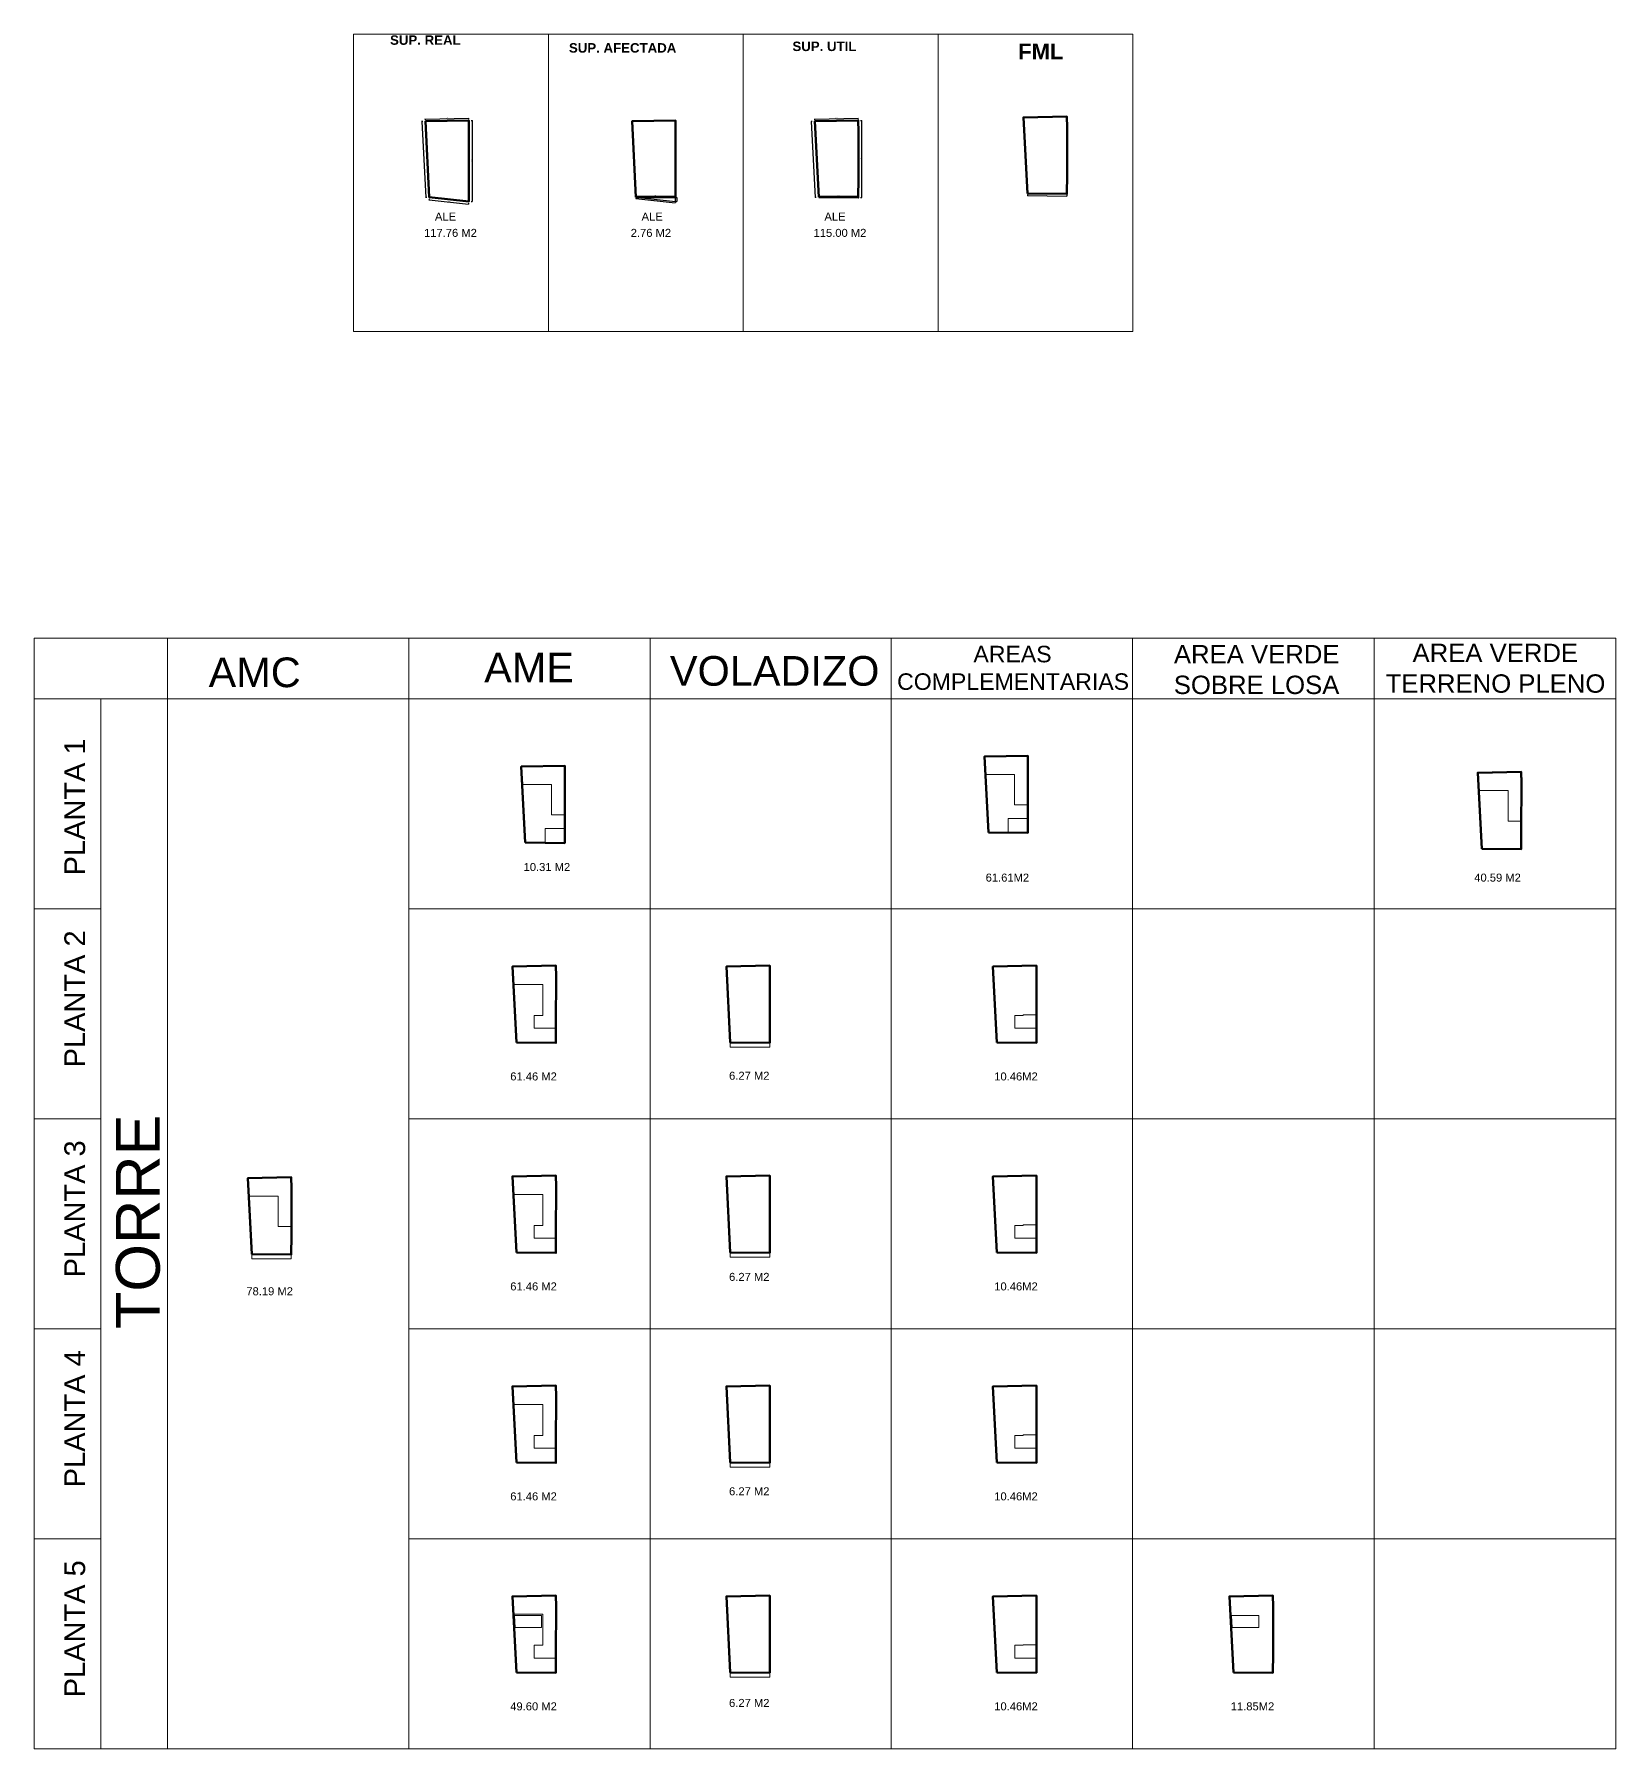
# Model space of a CAD drawing. Header units: millimetres. Extents: x 2128 to 7930, y 1150 to 3326.
# Drawn here: x 3390.1 to 3690.4, y 1612.7 to 1938.4 of the extents above; entities that cross this region are included whole.
import ezdxf

# ---------------------------------------------------------------- set-up
doc = ezdxf.new("R2010")
doc.units = ezdxf.units.MM
doc.header["$LTSCALE"] = 10
for name, color, linetype, lineweight in [('AMV', 90, 'Continuous', 0), ('cotas', 1, 'Continuous', 5), ('COTAS S', 30, 'Continuous', 0), ('lote', 5, 'Continuous', 50), ('TEXTO 0.20', 7, 'Continuous', 20)]:
    doc.layers.add(name, color=color, linetype=linetype, lineweight=lineweight)
doc.styles.add('ARIAL', font='arial.ttf', dxfattribs={"height": 0.2})
doc.styles.add('RomanS', font='swissck.ttf')
doc.styles.add('SWISNEGR', font='swisseb.ttf')
doc.dimstyles.new('DIM', dxfattribs={"dimtxt": 0.14, "dimasz": 0.095, "dimexe": 0.03, "dimexo": 0.1, "dimgap": 0.025, "dimtad": 1, "dimzin": 4, "dimdsep": 46, "dimtxsty": 'RomanS', "dimblk": 'ARCHTICK', "dimcen": 0.02, "dimclrd": 247, "dimclre": 157, "dimclrt": 3, "dimadec": 0, "dimazin": 0, "dimtfac": 1, "dimtix": 1, "dimtofl": 0, "dimtmove": 2, "dimatfit": 3, "dimfxl": 0.2, "dimfxlon": 1, "dimtolj": 1, "dimtzin": 0, "dimarcsym": 0})

# ---------------------------------------------------------------- blocks, each defined once
blk = doc.blocks.new('_ArchTick')
at = {"layer": 'cotas', "color": 0, "const_width": 0.15}
blk.add_lwpolyline([(-0.5, -0.5), (0.5, 0.5)], dxfattribs=at)
blk = doc.blocks.new('*D23')
at = {"color": 247, "lineweight": -2, "transparency": 16777216}
blk.add_line((3464.36, 1922.3), (3472.61, 1922.46), dxfattribs=at)
at = {"color": 157, "lineweight": -2, "transparency": 16777216}
for p, q in [((3464.37, 1922.1), (3464.36, 1922.33)), ((3472.62, 1922.26), (3472.61, 1922.49))]:
    blk.add_line(p, q, dxfattribs=at)
at = {"layer": 'Defpoints', "color": 0, "transparency": 16777216}
for p in [(3464.37, 1921.89), (3472.61, 1922.46), (3472.62, 1922.06)]:
    blk.add_point(p, dxfattribs=at)
at = {"color": 247, "lineweight": -2, "transparency": 16777216, "xscale": 0.095, "yscale": 0.095, "zscale": 0.095}
for p, rotation in [((3464.36, 1922.3), 181.1530956669546), ((3472.61, 1922.46), 1.153095666954636)]:
    blk.add_blockref('_ArchTick', p, dxfattribs=dict(at, rotation=rotation))
at = {"color": 3, "transparency": 16777216, "insert": (3468.49, 1922.48), "char_height": 0.14, "attachment_point": 5, "rotation": 1.1531, "style": 'RomanS'}
blk.add_mtext('\\A1;8.25', dxfattribs=at)
blk = doc.blocks.new('*D24')
at = {"color": 157, "lineweight": -2, "transparency": 16777216}
for p, q in [((3463.89, 1921.87), (3463.66, 1921.85)), ((3464.64, 1907.43), (3464.41, 1907.41))]:
    blk.add_line(p, q, dxfattribs=at)
at = {"color": 247, "lineweight": -2, "transparency": 16777216}
blk.add_line((3463.69, 1921.86), (3464.44, 1907.42), dxfattribs=at)
at = {"layer": 'Defpoints', "color": 0, "transparency": 16777216}
for p in [(3464.37, 1921.89), (3464.44, 1907.42), (3465.12, 1907.45)]:
    blk.add_point(p, dxfattribs=at)
at = {"color": 247, "lineweight": -2, "transparency": 16777216, "xscale": 0.095, "yscale": 0.095, "zscale": 0.095}
for p, rotation in [((3463.69, 1921.86), 92.96790500265257), ((3464.44, 1907.42), 272.9679050026526)]:
    blk.add_blockref('_ArchTick', p, dxfattribs=dict(at, rotation=rotation))
at = {"color": 3, "transparency": 16777216, "insert": (3464.16, 1914.64), "char_height": 0.14, "attachment_point": 5, "rotation": 272.9679, "style": 'RomanS'}
blk.add_mtext('\\A1;14.46', dxfattribs=at)
blk = doc.blocks.new('*D25')
at = {"color": 157, "lineweight": -2, "transparency": 16777216}
for p, q in [((3473.07, 1922.06), (3473.3, 1922.06)), ((3473.06, 1906.64), (3473.29, 1906.64))]:
    blk.add_line(p, q, dxfattribs=at)
at = {"color": 247, "lineweight": -2, "transparency": 16777216}
blk.add_line((3473.27, 1922.06), (3473.26, 1906.64), dxfattribs=at)
at = {"layer": 'Defpoints', "color": 0, "transparency": 16777216}
for p in [(3472.62, 1922.06), (3472.62, 1906.64), (3473.26, 1906.64)]:
    blk.add_point(p, dxfattribs=at)
at = {"color": 247, "lineweight": -2, "transparency": 16777216, "xscale": 0.095, "yscale": 0.095, "zscale": 0.095}
for p, rotation in [((3473.27, 1922.06), 89.980231744073), ((3473.26, 1906.64), 269.980231744073)]:
    blk.add_blockref('_ArchTick', p, dxfattribs=dict(at, rotation=rotation))
at = {"color": 3, "transparency": 16777216, "insert": (3473.17, 1914.35), "char_height": 0.14, "attachment_point": 5, "rotation": 89.9802, "style": 'RomanS'}
blk.add_mtext('\\A1;15.42', dxfattribs=at)
blk = doc.blocks.new('*D26')
at = {"color": 157, "lineweight": -2, "transparency": 16777216}
for p, q in [((3578.7, 1907.97), (3578.7, 1907.74)), ((3586.2, 1907.89), (3586.2, 1907.66))]:
    blk.add_line(p, q, dxfattribs=at)
at = {"color": 247, "lineweight": -2, "transparency": 16777216}
blk.add_line((3578.7, 1907.77), (3586.2, 1907.69), dxfattribs=at)
at = {"layer": 'Defpoints', "color": 0, "transparency": 16777216}
for p in [(3578.7, 1908.18), (3586.2, 1908.1), (3586.2, 1907.69)]:
    blk.add_point(p, dxfattribs=at)
at = {"color": 247, "lineweight": -2, "transparency": 16777216, "xscale": 0.095, "yscale": 0.095, "zscale": 0.095}
for p, rotation in [((3578.7, 1907.77), 179.4393760138749), ((3586.2, 1907.69), 359.4393760138749)]:
    blk.add_blockref('_ArchTick', p, dxfattribs=dict(at, rotation=rotation))
at = {"color": 3, "transparency": 16777216, "insert": (3582.45, 1907.83), "char_height": 0.14, "attachment_point": 5, "rotation": 359.4394, "style": 'RomanS'}
blk.add_mtext('\\A1;7.50', dxfattribs=at)
blk = doc.blocks.new('*D29')
at = {"color": 247, "lineweight": -2, "transparency": 16777216}
blk.add_line((3538.34, 1922.3), (3546.58, 1922.46), dxfattribs=at)
at = {"color": 157, "lineweight": -2, "transparency": 16777216}
for p, q in [((3538.34, 1922.1), (3538.34, 1922.33)), ((3546.59, 1922.26), (3546.58, 1922.49))]:
    blk.add_line(p, q, dxfattribs=at)
at = {"layer": 'Defpoints', "color": 0, "transparency": 16777216}
for p in [(3538.34, 1921.89), (3546.58, 1922.46), (3546.59, 1922.06)]:
    blk.add_point(p, dxfattribs=at)
at = {"color": 247, "lineweight": -2, "transparency": 16777216, "xscale": 0.095, "yscale": 0.095, "zscale": 0.095}
for p, rotation in [((3538.34, 1922.3), 181.1530956669546), ((3546.58, 1922.46), 1.153095666954636)]:
    blk.add_blockref('_ArchTick', p, dxfattribs=dict(at, rotation=rotation))
at = {"color": 3, "transparency": 16777216, "insert": (3542.46, 1922.48), "char_height": 0.14, "attachment_point": 5, "rotation": 1.1531, "style": 'RomanS'}
blk.add_mtext('\\A1;8.25', dxfattribs=at)
blk = doc.blocks.new('*D30')
at = {"color": 157, "lineweight": -2, "transparency": 16777216}
for p, q in [((3537.86, 1921.87), (3537.63, 1921.85)), ((3538.61, 1907.43), (3538.38, 1907.41))]:
    blk.add_line(p, q, dxfattribs=at)
at = {"color": 247, "lineweight": -2, "transparency": 16777216}
blk.add_line((3537.66, 1921.86), (3538.41, 1907.42), dxfattribs=at)
at = {"layer": 'Defpoints', "color": 0, "transparency": 16777216}
for p in [(3538.34, 1921.89), (3538.41, 1907.42), (3539.09, 1907.45)]:
    blk.add_point(p, dxfattribs=at)
at = {"color": 247, "lineweight": -2, "transparency": 16777216, "xscale": 0.095, "yscale": 0.095, "zscale": 0.095}
for p, rotation in [((3537.66, 1921.86), 92.96790500265257), ((3538.41, 1907.42), 272.9679050026526)]:
    blk.add_blockref('_ArchTick', p, dxfattribs=dict(at, rotation=rotation))
at = {"color": 3, "transparency": 16777216, "insert": (3538.13, 1914.64), "char_height": 0.14, "attachment_point": 5, "rotation": 272.9679, "style": 'RomanS'}
blk.add_mtext('\\A1;14.46', dxfattribs=at)
blk = doc.blocks.new('*D28')
at = {"color": 157, "lineweight": -2, "transparency": 16777216}
for p, q in [((3547.03, 1922.06), (3547.26, 1922.06)), ((3547.03, 1907.38), (3547.26, 1907.38))]:
    blk.add_line(p, q, dxfattribs=at)
at = {"color": 247, "lineweight": -2, "transparency": 16777216}
blk.add_line((3547.23, 1922.06), (3547.23, 1907.38), dxfattribs=at)
at = {"layer": 'Defpoints', "color": 0, "transparency": 16777216}
for p in [(3546.59, 1922.06), (3546.59, 1907.38), (3547.23, 1907.38)]:
    blk.add_point(p, dxfattribs=at)
at = {"color": 247, "lineweight": -2, "transparency": 16777216, "xscale": 0.095, "yscale": 0.095, "zscale": 0.095}
for p, rotation in [((3547.23, 1922.06), 90), ((3547.23, 1907.38), 270)]:
    blk.add_blockref('_ArchTick', p, dxfattribs=dict(at, rotation=rotation))
at = {"color": 3, "transparency": 16777216, "insert": (3547.14, 1914.72), "char_height": 0.14, "attachment_point": 5, "rotation": 90, "style": 'RomanS'}
blk.add_mtext('\\A1;14.68', dxfattribs=at)
blk = doc.blocks.new('*D27')
at = {"color": 157, "lineweight": -2, "transparency": 16777216}
for p, q in [((3539.09, 1907.55), (3539.1, 1907.75)), ((3546.59, 1907.48), (3546.6, 1907.67))]:
    blk.add_line(p, q, dxfattribs=at)
at = {"color": 247, "lineweight": -2, "transparency": 16777216}
blk.add_line((3539.1, 1907.72), (3546.59, 1907.64), dxfattribs=at)
at = {"layer": 'Defpoints', "color": 0, "transparency": 16777216}
for p in [(3539.09, 1907.45), (3546.59, 1907.64), (3546.59, 1907.38)]:
    blk.add_point(p, dxfattribs=at)
at = {"color": 247, "lineweight": -2, "transparency": 16777216, "xscale": 0.095, "yscale": 0.095, "zscale": 0.095}
for p, rotation in [((3539.1, 1907.72), 179.4393760138749), ((3546.59, 1907.64), 359.4393760138749)]:
    blk.add_blockref('_ArchTick', p, dxfattribs=dict(at, rotation=rotation))
at = {"color": 3, "transparency": 16777216, "insert": (3542.85, 1907.78), "char_height": 0.14, "attachment_point": 5, "rotation": 359.4394, "style": 'RomanS'}
blk.add_mtext('\\A1;7.50', dxfattribs=at)
blk = doc.blocks.new('*D31')
at = {"color": 157, "lineweight": -2, "transparency": 16777216}
for p, q in [((3504.37, 1907.55), (3504.37, 1907.75)), ((3511.87, 1907.48), (3511.87, 1907.67))]:
    blk.add_line(p, q, dxfattribs=at)
at = {"color": 247, "lineweight": -2, "transparency": 16777216}
blk.add_line((3504.37, 1907.72), (3511.87, 1907.64), dxfattribs=at)
at = {"layer": 'Defpoints', "color": 0, "transparency": 16777216}
for p in [(3504.37, 1907.45), (3511.87, 1907.64), (3511.87, 1907.38)]:
    blk.add_point(p, dxfattribs=at)
at = {"color": 247, "lineweight": -2, "transparency": 16777216, "xscale": 0.095, "yscale": 0.095, "zscale": 0.095}
for p, rotation in [((3504.37, 1907.72), 179.4393760138749), ((3511.87, 1907.64), 359.4393760138749)]:
    blk.add_blockref('_ArchTick', p, dxfattribs=dict(at, rotation=rotation))
at = {"color": 3, "transparency": 16777216, "insert": (3508.12, 1907.78), "char_height": 0.14, "attachment_point": 5, "rotation": 359.4394, "style": 'RomanS'}
blk.add_mtext('\\A1;7.50', dxfattribs=at)
blk = doc.blocks.new('*D32')
at = {"color": 157, "lineweight": -2, "transparency": 16777216}
for p, q in [((3504.36, 1907.35), (3504.34, 1907.2)), ((3511.85, 1906.54), (3511.84, 1906.39))]:
    blk.add_line(p, q, dxfattribs=at)
at = {"color": 247, "lineweight": -2, "transparency": 16777216}
blk.add_line((3504.34, 1907.23), (3511.84, 1906.42), dxfattribs=at)
at = {"layer": 'Defpoints', "color": 0, "transparency": 16777216}
for p in [(3504.37, 1907.45), (3511.84, 1906.42), (3511.87, 1906.64)]:
    blk.add_point(p, dxfattribs=at)
at = {"color": 247, "lineweight": -2, "transparency": 16777216, "xscale": 0.095, "yscale": 0.095, "zscale": 0.095}
for p, rotation in [((3504.34, 1907.23), 173.833638473408), ((3511.84, 1906.42), 353.833638473408)]:
    blk.add_blockref('_ArchTick', p, dxfattribs=dict(at, rotation=rotation))
at = {"color": 3, "transparency": 16777216, "insert": (3508.1, 1906.92), "char_height": 0.14, "attachment_point": 5, "rotation": 353.8336, "style": 'RomanS'}
blk.add_mtext('\\A1;7.54', dxfattribs=at)
blk = doc.blocks.new('*D33')
at = {"color": 157, "lineweight": -2, "transparency": 16777216}
for p, q in [((3511.97, 1907.38), (3512.14, 1907.38)), ((3511.97, 1906.64), (3512.14, 1906.64))]:
    blk.add_line(p, q, dxfattribs=at)
at = {"color": 247, "lineweight": -2, "transparency": 16777216}
blk.add_line((3512.11, 1907.38), (3512.11, 1906.64), dxfattribs=at)
at = {"layer": 'Defpoints', "color": 0, "transparency": 16777216}
for p in [(3511.87, 1907.38), (3511.87, 1906.64), (3512.11, 1906.64)]:
    blk.add_point(p, dxfattribs=at)
at = {"color": 247, "lineweight": -2, "transparency": 16777216, "xscale": 0.095, "yscale": 0.095, "zscale": 0.095}
for p, rotation in [((3512.11, 1907.38), 89.79558804207858), ((3512.11, 1906.64), 269.7955880420785)]:
    blk.add_blockref('_ArchTick', p, dxfattribs=dict(at, rotation=rotation))
at = {"color": 3, "transparency": 16777216, "insert": (3512.02, 1907.01), "char_height": 0.14, "attachment_point": 5, "rotation": 89.7956, "style": 'RomanS'}
blk.add_mtext('\\A1;.74', dxfattribs=at)
blk = doc.blocks.new('*D34')
at = {"color": 157, "lineweight": -2, "transparency": 16777216}
for p, q in [((3465.09, 1907.15), (3465.06, 1906.92)), ((3472.58, 1906.34), (3472.56, 1906.11))]:
    blk.add_line(p, q, dxfattribs=at)
at = {"color": 247, "lineweight": -2, "transparency": 16777216}
blk.add_line((3465.07, 1906.95), (3472.56, 1906.14), dxfattribs=at)
at = {"layer": 'Defpoints', "color": 0, "transparency": 16777216}
for p in [(3465.12, 1907.45), (3472.56, 1906.14), (3472.62, 1906.64)]:
    blk.add_point(p, dxfattribs=at)
at = {"color": 247, "lineweight": -2, "transparency": 16777216, "xscale": 0.095, "yscale": 0.095, "zscale": 0.095}
for p, rotation in [((3465.07, 1906.95), 173.8336384734087), ((3472.56, 1906.14), 353.8336384734088)]:
    blk.add_blockref('_ArchTick', p, dxfattribs=dict(at, rotation=rotation))
at = {"color": 3, "transparency": 16777216, "insert": (3468.83, 1906.65), "char_height": 0.14, "attachment_point": 5, "rotation": 353.8336, "style": 'RomanS'}
blk.add_mtext('\\A1;7.54', dxfattribs=at)

msp = doc.modelspace()

# ---------------------------------------------------------------- linework, layer by layer
msp.add_lwpolyline([(3511.868, 1907.378), (3504.368, 1907.451), (3511.865, 1906.641)], close=True)
at = {"layer": 'AMV'}
for points in [[(3490.741, 1790.12), (3488.334, 1790.12), (3488.334, 1795.892), (3482.882, 1795.893), (3482.712, 1799.172), (3490.716, 1799.333), (3490.746, 1797.372), (3490.741, 1790.12)], [(3672.393, 1788.961), (3669.986, 1788.961), (3669.986, 1794.734), (3664.533, 1794.734), (3664.363, 1798.014), (3672.367, 1798.175), (3672.397, 1796.214), (3672.393, 1788.961)]]:
    msp.add_lwpolyline(points, dxfattribs=at)
at = {"layer": 'cotas'}
for p, q in [((3390.102, 1823.673), (3690.438, 1823.673)), ((3390.102, 1612.733), (3390.102, 1823.673)), ((3415.376, 1823.673), (3415.376, 1823.673)), ((3415.376, 1823.673), (3415.376, 1692.506)), ((3415.376, 1612.733), (3415.376, 1823.673)), ((3461.206, 1823.673), (3461.206, 1823.673)), ((3461.206, 1823.673), (3461.206, 1692.506)), ((3461.206, 1612.733), (3461.206, 1823.673)), ((3507.036, 1823.673), (3507.036, 1823.673)), ((3507.036, 1823.673), (3507.036, 1612.733)), ((3507.036, 1612.733), (3507.036, 1823.673)), ((3552.865, 1823.673), (3552.865, 1823.673)), ((3552.865, 1823.673), (3552.865, 1612.733)), ((3552.865, 1612.733), (3552.865, 1823.673)), ((3598.695, 1823.673), (3598.695, 1823.673)), ((3598.695, 1823.673), (3598.695, 1692.506)), ((3598.695, 1612.733), (3598.695, 1823.673)), ((3644.566, 1823.673), (3644.566, 1612.733)), ((3690.438, 1823.673), (3690.438, 1612.733)), ((3390.102, 1812.166), (3690.438, 1812.166)), ((3402.739, 1612.733), (3402.739, 1812.166)), ((3390.102, 1772.279), (3402.739, 1772.279)), ((3461.206, 1772.279), (3690.438, 1772.279)), ((3390.102, 1732.393), (3402.739, 1732.393)), ((3461.206, 1732.393), (3690.438, 1732.393)), ((3390.102, 1692.506), (3402.739, 1692.506)), ((3461.206, 1692.506), (3690.438, 1692.506)), ((3390.102, 1652.619), (3402.739, 1652.619)), ((3461.206, 1652.619), (3690.438, 1652.619)), ((3390.102, 1612.733), (3690.438, 1612.733))]:
    msp.add_line(p, q, dxfattribs=at)
for points in [[(3450.749, 1938.412), (3487.749, 1938.412), (3487.749, 1881.958), (3450.749, 1881.958)], [(3487.749, 1938.412), (3524.749, 1938.412), (3524.749, 1881.958), (3487.749, 1881.958)], [(3524.749, 1938.412), (3561.749, 1938.412), (3561.749, 1881.958), (3524.749, 1881.958)], [(3561.749, 1938.412), (3598.749, 1938.412), (3598.749, 1881.958), (3561.749, 1881.958)]]:
    msp.add_lwpolyline(points, close=True, dxfattribs=at)
at = {"layer": 'COTAS S'}
for points in [[(3576.29, 1797.808), (3570.718, 1797.808), (3571.29, 1786.764), (3575.058, 1786.727), (3575.059, 1789.465), (3578.609, 1789.465), (3578.81, 1789.465), (3578.816, 1790.306), (3578.817, 1792.035), (3576.29, 1792.035)], [(3490.854, 1787.55), (3490.653, 1787.55), (3487.103, 1787.55), (3487.102, 1784.812), (3490.834, 1784.775)], [(3486.655, 1757.924), (3481.083, 1757.924), (3481.656, 1746.88), (3489.155, 1746.807), (3489.175, 1749.581), (3485.034, 1749.581), (3485.034, 1752.031), (3486.655, 1752.031), (3486.655, 1752.151)], [(3529.788, 1746.807), (3522.288, 1746.88), (3522.288, 1746.007), (3529.782, 1746.007)], [(3486.655, 1718.037), (3481.083, 1718.037), (3481.656, 1706.994), (3489.155, 1706.92), (3489.175, 1709.695), (3485.034, 1709.695), (3485.034, 1712.145), (3486.655, 1712.145), (3486.655, 1712.265)], [(3529.788, 1706.92), (3522.288, 1706.994), (3522.288, 1706.12), (3529.782, 1706.12)], [(3486.655, 1678.151), (3481.083, 1678.151), (3481.656, 1667.107), (3489.155, 1667.034), (3489.175, 1669.808), (3485.034, 1669.808), (3485.034, 1672.258), (3486.655, 1672.258), (3486.655, 1672.378)], [(3529.788, 1667.034), (3522.288, 1667.107), (3522.288, 1666.234), (3529.782, 1666.234)], [(3486.655, 1638.264), (3481.083, 1638.264), (3481.656, 1627.22), (3489.155, 1627.147), (3489.175, 1629.921), (3485.034, 1629.921), (3485.034, 1632.371), (3486.655, 1632.371), (3486.655, 1632.491)], [(3486.455, 1638.064), (3481.294, 1638.064), (3481.414, 1635.74), (3486.455, 1635.74)], [(3622.635, 1638.064), (3617.473, 1638.064), (3617.594, 1635.74), (3622.635, 1635.74)], [(3529.788, 1627.147), (3522.288, 1627.22), (3522.288, 1626.347), (3529.782, 1626.347)]]:
    msp.add_lwpolyline(points, close=True, dxfattribs=at)
for points in [[(3487.102, 1784.812), (3487.103, 1787.55), (3490.653, 1787.55), (3490.854, 1787.55)], [(3490.854, 1787.55), (3490.834, 1784.775), (3487.102, 1784.812)], [(3580.446, 1752.151), (3580.445, 1750.422), (3580.438, 1749.581), (3576.297, 1749.581), (3576.297, 1752.031), (3577.919, 1752.031), (3577.919, 1752.151), (3580.446, 1752.151)], [(3438.937, 1711.951), (3438.936, 1710.222), (3438.91, 1706.606), (3438.904, 1705.806), (3431.411, 1705.806), (3431.411, 1706.68), (3430.838, 1717.723), (3436.41, 1717.723), (3436.41, 1711.951), (3438.937, 1711.951)], [(3580.446, 1712.265), (3580.445, 1710.536), (3580.438, 1709.695), (3576.297, 1709.695), (3576.297, 1712.145), (3577.919, 1712.145), (3577.919, 1712.265), (3580.446, 1712.265)], [(3580.446, 1672.378), (3580.445, 1670.649), (3580.438, 1669.808), (3576.297, 1669.808), (3576.297, 1672.258), (3577.919, 1672.258), (3577.919, 1672.378), (3580.446, 1672.378)], [(3580.446, 1632.491), (3580.445, 1630.763), (3580.438, 1629.921), (3576.297, 1629.921), (3576.297, 1632.371), (3577.919, 1632.371), (3577.919, 1632.491), (3580.446, 1632.491)]]:
    msp.add_lwpolyline(points, dxfattribs=at)
at = {"layer": 'lote'}
msp.add_lwpolyline([(3464.373, 1921.892), (3472.621, 1922.058), (3472.653, 1919.975), (3472.647, 1910.993), (3472.621, 1907.378), (3472.618, 1906.641), (3465.121, 1907.451)], close=True, dxfattribs=at)
for points in [[(3504.368, 1907.451), (3511.868, 1907.378), (3511.894, 1910.993), (3511.9, 1919.975), (3511.868, 1922.058), (3503.62, 1921.892), (3503.62, 1921.892), (3503.62, 1921.892), (3504.368, 1907.451)], [(3539.093, 1907.451), (3546.592, 1907.378), (3546.618, 1910.993), (3546.624, 1919.975), (3546.592, 1922.058), (3538.344, 1921.892), (3538.344, 1921.892), (3538.344, 1921.892), (3539.093, 1907.451)], [(3578.704, 1908.176), (3586.204, 1908.102), (3586.23, 1911.718), (3586.236, 1920.7), (3586.204, 1922.782), (3577.956, 1922.616), (3577.956, 1922.616), (3577.956, 1922.616), (3578.704, 1908.176)], [(3571.29, 1786.764), (3578.79, 1786.691), (3578.816, 1790.306), (3578.822, 1799.288), (3578.79, 1801.371), (3570.542, 1801.205), (3570.542, 1801.205), (3570.542, 1801.205), (3571.29, 1786.764)], [(3483.335, 1784.849), (3490.834, 1784.775), (3490.86, 1788.391), (3490.866, 1797.373), (3490.834, 1799.455), (3482.586, 1799.289), (3482.586, 1799.289), (3482.586, 1799.289), (3483.335, 1784.849)], [(3664.986, 1783.69), (3672.485, 1783.617), (3672.512, 1787.232), (3672.517, 1796.214), (3672.485, 1798.297), (3664.237, 1798.131), (3664.237, 1798.131), (3664.237, 1798.131), (3664.986, 1783.69)], [(3481.656, 1746.88), (3489.155, 1746.807), (3489.181, 1750.422), (3489.187, 1759.404), (3489.155, 1761.487), (3480.907, 1761.321), (3480.907, 1761.321), (3480.907, 1761.321), (3481.656, 1746.88)], [(3522.288, 1746.88), (3529.788, 1746.807), (3529.814, 1750.422), (3529.82, 1759.404), (3529.788, 1761.487), (3521.54, 1761.321), (3521.54, 1761.321), (3521.54, 1761.321), (3522.288, 1746.88)], [(3572.919, 1746.88), (3580.418, 1746.807), (3580.445, 1750.422), (3580.45, 1759.404), (3580.418, 1761.487), (3572.17, 1761.321), (3572.17, 1761.321), (3572.17, 1761.321), (3572.919, 1746.88)], [(3431.411, 1706.68), (3438.91, 1706.606), (3438.936, 1710.222), (3438.942, 1719.204), (3438.91, 1721.286), (3430.662, 1721.12), (3430.662, 1721.12), (3430.662, 1721.12), (3431.411, 1706.68)], [(3481.656, 1706.994), (3489.155, 1706.92), (3489.181, 1710.536), (3489.187, 1719.518), (3489.155, 1721.6), (3480.907, 1721.434), (3480.907, 1721.434), (3480.907, 1721.434), (3481.656, 1706.994)], [(3522.288, 1706.994), (3529.788, 1706.92), (3529.814, 1710.536), (3529.82, 1719.518), (3529.788, 1721.6), (3521.54, 1721.434), (3521.54, 1721.434), (3521.54, 1721.434), (3522.288, 1706.994)], [(3572.919, 1706.994), (3580.418, 1706.92), (3580.445, 1710.536), (3580.45, 1719.518), (3580.418, 1721.6), (3572.17, 1721.434), (3572.17, 1721.434), (3572.17, 1721.434), (3572.919, 1706.994)], [(3481.656, 1667.107), (3489.155, 1667.034), (3489.181, 1670.649), (3489.187, 1679.631), (3489.155, 1681.714), (3480.907, 1681.548), (3480.907, 1681.548), (3480.907, 1681.548), (3481.656, 1667.107)], [(3522.288, 1667.107), (3529.788, 1667.034), (3529.814, 1670.649), (3529.82, 1679.631), (3529.788, 1681.714), (3521.54, 1681.548), (3521.54, 1681.548), (3521.54, 1681.548), (3522.288, 1667.107)], [(3572.919, 1667.107), (3580.418, 1667.034), (3580.445, 1670.649), (3580.45, 1679.631), (3580.418, 1681.714), (3572.17, 1681.548), (3572.17, 1681.548), (3572.17, 1681.548), (3572.919, 1667.107)], [(3481.656, 1627.22), (3489.155, 1627.147), (3489.181, 1630.763), (3489.187, 1639.744), (3489.155, 1641.827), (3480.907, 1641.661), (3480.907, 1641.661), (3480.907, 1641.661), (3481.656, 1627.22)], [(3522.288, 1627.22), (3529.788, 1627.147), (3529.814, 1630.763), (3529.82, 1639.744), (3529.788, 1641.827), (3521.54, 1641.661), (3521.54, 1641.661), (3521.54, 1641.661), (3522.288, 1627.22)], [(3572.919, 1627.22), (3580.418, 1627.147), (3580.445, 1630.763), (3580.45, 1639.744), (3580.418, 1641.827), (3572.17, 1641.661), (3572.17, 1641.661), (3572.17, 1641.661), (3572.919, 1627.22)], [(3617.835, 1627.22), (3625.335, 1627.147), (3625.361, 1630.763), (3625.366, 1639.744), (3625.335, 1641.827), (3617.086, 1641.661), (3617.086, 1641.661), (3617.086, 1641.661), (3617.835, 1627.22)]]:
    msp.add_lwpolyline(points, dxfattribs=at)

# ---------------------------------------------------------------- texts
at = {"layer": 'AMV', "attachment_point": 1, "style": 'ARIAL'}
for s, insert, char_height, width in [('ALE ', (3466.189, 1904.548), 1.5198, 20.58372), ('ALE ', (3505.436, 1904.548), 1.5198, 20.58372), ('ALE ', (3540.16, 1904.548), 1.5198, 20.58372), ('117.76 M2', (3464.124, 1901.448), 1.5198, 20.58372), ('2.76 M2', (3503.372, 1901.448), 1.5198, 20.58372), ('115.00 M2', (3538.096, 1901.448), 1.5198, 20.58372), ('AME ', (3475.538, 1820.92), 5.6336, 56.96323), ('\\pi8.54244;AREAS \\P\\pi-5.95161;COMPLEMENTARIAS  ', (3559.917, 1822.243), 3.13581, 31.70727), ('\\pi2.06164;AREA VERDE \\P\\pi2.03544;SOBRE LOSA', (3604.476, 1822.395), 3.49161, 35.30484), ('\\pi5.45478;AREA VERDE \\P\\pi0.34241;TERRENO PLENO', (3646.399, 1822.642), 3.49161, 42.09112), ('AMC ', (3423.208, 1820.023), 5.6336, 56.96323), ('VOLADIZO ', (3510.818, 1820.301), 5.6336, 56.96323), ('10.31 M2 ', (3483.028, 1780.983), 1.5198, 21.33328), ('61.61M2 ', (3570.777, 1778.972), 1.5198, 21.33328), ('40.59 M2 ', (3663.573, 1778.972), 1.5198, 21.33328), ('61.46 M2', (3480.493, 1741.2), 1.5198, 20.58372), ('6.27 M2', (3522.054, 1741.334), 1.5198, 20.58372), ('10.46M2', (3572.411, 1741.2), 1.5198, 20.58372), ('78.19 M2', (3430.37, 1700.393), 1.5198, 20.58372), ('61.46 M2', (3480.493, 1701.313), 1.5198, 20.58372), ('6.27 M2', (3522.054, 1703.126), 1.5198, 20.58372), ('10.46M2', (3572.411, 1701.313), 1.5198, 20.58372), ('61.46 M2', (3480.493, 1661.427), 1.5198, 20.58372), ('6.27 M2', (3522.054, 1662.392), 1.5198, 20.58372), ('10.46M2', (3572.411, 1661.427), 1.5198, 20.58372), ('6.27 M2', (3522.054, 1622.187), 1.5198, 20.58372), ('49.60 M2', (3480.493, 1621.54), 1.5198, 20.58372), ('10.46M2', (3572.411, 1621.54), 1.5198, 20.58372), ('11.85M2', (3617.327, 1621.54), 1.5198, 20.58372)]:
    msp.add_mtext(s, dxfattribs=dict(at, insert=insert, char_height=char_height, width=width))
at = {"layer": 'AMV', "attachment_point": 1, "rotation": 90, "style": 'ARIAL'}
for s, insert, char_height, width in [('PLANTA 1  ', (3395.811, 1778.626), 3.9435, 39.87426), ('PLANTA 2  ', (3395.811, 1742.166), 3.9435, 39.87426), ('TORRE', (3405.593, 1692.446), 8.3336, 84.26414), ('PLANTA 3  ', (3395.811, 1702.28), 3.9435, 39.87426), ('PLANTA 4  ', (3395.811, 1662.393), 3.9435, 39.87426), ('PLANTA 5  ', (3395.811, 1622.506), 3.9435, 39.87426)]:
    msp.add_mtext(s, dxfattribs=dict(at, insert=insert, char_height=char_height, width=width))
at = {"layer": 'TEXTO 0.20', "attachment_point": 1, "style": 'SWISNEGR'}
for s, insert, char_height, width in [('{\\fSwis721 BlkEx BT|b1|i0|c0|p34;\\H0.6x;SUP. REAL\\H1.6667x; }', (3457.663, 1938.215), 3, 34.89857), ('{\\fSwis721 BlkEx BT|b1|i0|c0|p34;SUP. AFECTADA }', (3491.641, 1936.73), 1.8, 36.20559), ('{\\fSwis721 BlkEx BT|b1|i0|c0|p34;SUP. UTIL }', (3534.083, 1937.025), 1.8, 36.20559), ('{\\fSwis721 BlkEx BT|b1|i0|c0|p34;FML}', (3576.952, 1936.647), 3, 18.2787)]:
    msp.add_mtext(s, dxfattribs=dict(at, insert=insert, char_height=char_height, width=width))

# ---------------------------------------------------------------- dimensions: what is measured, and where the dimension line sits
for p1, p2, distance, picture, middle in [((3464.373, 1921.892), (3465.121, 1907.451), -0.684, '*D24', (3464.161, 1914.641)), ((3464.373, 1921.892), (3472.621, 1922.058), 0.404, '*D23', (3468.487, 1922.476)), ((3472.621, 1922.058), (3472.616, 1906.641), 0.646, '*D25', (3473.167, 1914.349)), ((3538.344, 1921.892), (3539.093, 1907.451), -0.684, '*D30', (3538.132, 1914.641)), ((3538.344, 1921.892), (3546.592, 1922.058), 0.404, '*D29', (3542.458, 1922.476)), ((3546.592, 1922.058), (3546.592, 1907.378), 0.641, '*D28', (3547.137, 1914.718)), ((3465.121, 1907.451), (3472.616, 1906.641), -0.5, '*D34', (3468.825, 1906.645)), ((3504.368, 1907.451), (3511.865, 1906.641), -0.226, '*D32', (3508.103, 1906.918)), ((3504.368, 1907.451), (3511.868, 1907.378), 0.267, '*D31', (3508.122, 1907.779)), ((3511.868, 1907.378), (3511.865, 1906.641), 0.247, '*D33', (3512.018, 1907.009)), ((3539.093, 1907.451), (3546.592, 1907.378), 0.267, '*D27', (3542.846, 1907.779)), ((3578.704, 1908.176), (3586.204, 1908.102), -0.408, '*D26', (3582.451, 1907.828))]:
    dim = msp.add_aligned_dim(p1=p1, p2=p2, distance=distance, dimstyle='DIM')
    dim.commit()
    dim.dimension.update_dxf_attribs({"geometry": picture, "text_midpoint": middle})

doc.saveas('drawing.dxf')
